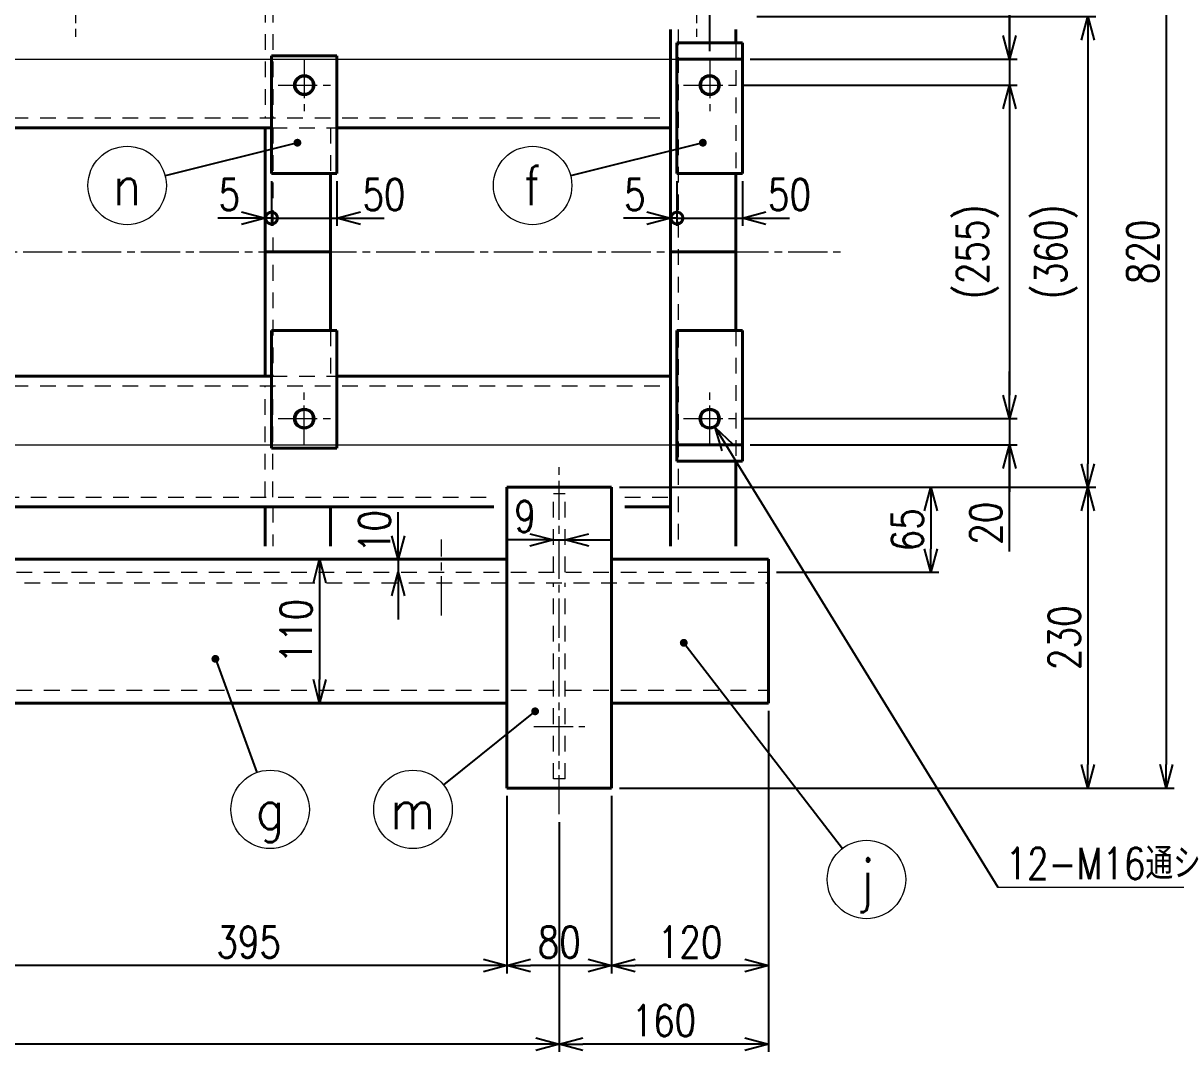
# Model space of a CAD drawing. Header units: millimetres. Extents: x 0 to 5046, y 0 to 3564.
# Drawn here: x 2481 to 3363, y 2080 to 2867 of the extents above; entities that cross this region are included whole.
import ezdxf
from ezdxf.enums import TextEntityAlignment as Align

# ---------------------------------------------------------------- set-up
doc = ezdxf.new("R2010")
doc.units = ezdxf.units.MM
doc.header["$LTSCALE"] = 6
doc.linetypes.add('GEN7A', pattern=[7.5, 5, -0.75, 1, -0.75])
doc.linetypes.add('HIDDEN2', pattern=[3.5, 2, -1.5])
doc.layers.get('0').update_dxf_attribs({"lineweight": 20})
doc.layers.get('DEFPOINTS').update_dxf_attribs({"color": 253})
for name, color, linetype, lineweight in [('2', 5, 'Continuous', 40), ('3A', 6, 'HIDDEN2', 20), ('4', 3, 'Continuous', 13), ('5', 3, 'Continuous', 13), ('6', 7, 'Continuous', 50), ('7A', 4, 'GEN7A', 13)]:
    doc.layers.add(name, color=color, linetype=linetype, lineweight=lineweight)
doc.styles.get("Standard").update_dxf_attribs({"font": 'romans.shx', "width": 0.8, "bigfont": 'extfont2.shx'})
doc.dimstyles.new('GEN-ISO$0', dxfattribs={"dimscale": 6, "dimtxt": 4, "dimasz": 3, "dimexe": 1, "dimexo": 1, "dimgap": 1, "dimtad": 3, "dimrnd": 0.01, "dimdsep": 46, "dimtxsty": 'Standard', "dimblk": 'OPEN30', "dimcen": 0, "dimclrt": 7, "dimazin": 2, "dimtp": 0.1, "dimtm": 0.1, "dimtfac": 0.6, "dimtmove": 2, "dimatfit": 3, "dimldrblk": 'OPEN30', "dimfxl": 1, "dimarcsym": 0})
doc.dimstyles.new('GEN-ISO$7', dxfattribs={"dimscale": 6, "dimtxt": 4, "dimasz": 3, "dimexe": 1, "dimexo": 1, "dimgap": 1, "dimtad": 3, "dimrnd": 0.01, "dimdsep": 46, "dimtxsty": 'Standard', "dimblk": 'OPEN30', "dimcen": 0, "dimclrt": 7, "dimazin": 2, "dimtp": 0.1, "dimtm": 0.1, "dimtfac": 0.6, "dimtmove": 2, "dimatfit": 3, "dimldrblk": 'OPEN30', "dimfxl": 1, "dimarcsym": 0})

# ---------------------------------------------------------------- blocks, each defined once
blk = doc.blocks.new('_Open30')
at = {"color": 0, "linetype": 'ByBlock', "lineweight": -2}
for p, q in [((-1, 0.268), (0, 0)), ((0, 0), (-1, -0.268)), ((0, 0), (-1, 0))]:
    blk.add_line(p, q, dxfattribs=at)
blk = doc.blocks.new('*D88')
at = {"layer": '5', "color": 0, "lineweight": -2, "transparency": 16777216}
for p, q in [((3042.13, 3102.08), (3361.28, 3102.08)), ((3355.28, 3084.08), (3355.28, 2300.08)), ((2937.13, 2282.08), (3361.28, 2282.08))]:
    blk.add_line(p, q, dxfattribs=at)
at = {"layer": 'DEFPOINTS', "color": 0, "transparency": 16777216}
for p in [(3036.13, 3102.08), (2931.13, 2282.08), (3355.28, 2282.08)]:
    blk.add_point(p, dxfattribs=at)
at = {"layer": '5', "color": 0, "lineweight": -2, "transparency": 16777216, "xscale": 18, "yscale": 18, "zscale": 18}
for p, rotation in [((3355.28, 3102.08), 90), ((3355.28, 2282.08), 270)]:
    blk.add_blockref('_Open30', p, dxfattribs=dict(at, rotation=rotation))
at = {"layer": '5', "color": 7, "transparency": 16777216, "insert": (3337.28, 2692.08), "char_height": 24, "attachment_point": 5, "rotation": 90}
blk.add_mtext('820', dxfattribs=at)
blk = doc.blocks.new('*D90')
at = {"layer": '5', "color": 0, "lineweight": -2, "transparency": 16777216}
for p, q in [((3042.13, 2872.08), (3301.28, 2872.08)), ((3295.28, 2854.08), (3295.28, 2530.08)), ((2937.13, 2512.08), (3301.28, 2512.08))]:
    blk.add_line(p, q, dxfattribs=at)
at = {"layer": 'DEFPOINTS', "color": 0, "transparency": 16777216}
for p in [(3036.13, 2872.08), (2931.13, 2512.08), (3295.28, 2512.08)]:
    blk.add_point(p, dxfattribs=at)
at = {"layer": '5', "color": 0, "lineweight": -2, "transparency": 16777216, "xscale": 18, "yscale": 18, "zscale": 18}
for p, rotation in [((3295.28, 2872.08), 90), ((3295.28, 2512.08), 270)]:
    blk.add_blockref('_Open30', p, dxfattribs=dict(at, rotation=rotation))
at = {"layer": '5', "color": 7, "transparency": 16777216, "insert": (3270.99, 2692.08), "char_height": 24, "attachment_point": 5, "rotation": 90}
blk.add_mtext('(360)', dxfattribs=at)
blk = doc.blocks.new('*D91')
at = {"layer": '5', "color": 0, "lineweight": -2, "transparency": 16777216}
for p, q in [((2937.13, 2512.08), (3301.28, 2512.08)), ((3295.28, 2494.08), (3295.28, 2300.08)), ((2937.13, 2282.08), (3301.28, 2282.08))]:
    blk.add_line(p, q, dxfattribs=at)
at = {"layer": 'DEFPOINTS', "color": 0, "transparency": 16777216}
for p in [(2931.13, 2512.08), (2931.13, 2282.08), (3295.28, 2282.08)]:
    blk.add_point(p, dxfattribs=at)
at = {"layer": '5', "color": 0, "lineweight": -2, "transparency": 16777216, "xscale": 18, "yscale": 18, "zscale": 18}
for p, rotation in [((3295.28, 2512.08), 90), ((3295.28, 2282.08), 270)]:
    blk.add_blockref('_Open30', p, dxfattribs=dict(at, rotation=rotation))
at = {"layer": '5', "color": 7, "transparency": 16777216, "insert": (3277.28, 2397.08), "char_height": 24, "attachment_point": 5, "rotation": 90}
blk.add_mtext('230', dxfattribs=at)
blk = doc.blocks.new('*D92')
at = {"layer": '5', "color": 0, "lineweight": -2, "transparency": 16777216}
for p, q in [((3235.28, 2922.75), (3235.28, 2839.58)), ((3235.28, 2857.58), (3235.28, 2875.58)), ((3037.13, 2839.58), (3241.28, 2839.58)), ((3235.28, 2839.58), (3235.28, 2819.58)), ((3235.28, 2839.58), (3235.28, 2819.58)), ((3032.13, 2819.58), (3241.28, 2819.58)), ((3235.28, 2801.58), (3235.28, 2783.58))]:
    blk.add_line(p, q, dxfattribs=at)
at = {"layer": 'DEFPOINTS', "color": 0, "transparency": 16777216}
for p in [(3031.13, 2839.58), (3026.13, 2819.58), (3235.28, 2819.58)]:
    blk.add_point(p, dxfattribs=at)
at = {"layer": '5', "color": 0, "lineweight": -2, "transparency": 16777216, "xscale": 18, "yscale": 18, "zscale": 18}
for p, rotation in [((3235.28, 2839.58), 270), ((3235.28, 2819.58), 90)]:
    blk.add_blockref('_Open30', p, dxfattribs=dict(at, rotation=rotation))
at = {"layer": '5', "color": 7, "transparency": 16777216, "insert": (3217.28, 2901.2), "char_height": 24, "attachment_point": 5, "rotation": 90}
blk.add_mtext('20', dxfattribs=at)
blk = doc.blocks.new('*D93')
at = {"layer": '5', "color": 0, "lineweight": -2, "transparency": 16777216}
for p, q in [((3032.13, 2819.58), (3241.28, 2819.58)), ((3235.28, 2801.58), (3235.28, 2582.58)), ((3032.13, 2564.58), (3241.28, 2564.58))]:
    blk.add_line(p, q, dxfattribs=at)
at = {"layer": 'DEFPOINTS', "color": 0, "transparency": 16777216}
for p in [(3026.13, 2819.58), (3026.13, 2564.58), (3235.28, 2564.58)]:
    blk.add_point(p, dxfattribs=at)
at = {"layer": '5', "color": 0, "lineweight": -2, "transparency": 16777216, "xscale": 18, "yscale": 18, "zscale": 18}
for p, rotation in [((3235.28, 2819.58), 90), ((3235.28, 2564.58), 270)]:
    blk.add_blockref('_Open30', p, dxfattribs=dict(at, rotation=rotation))
at = {"layer": '5', "color": 7, "transparency": 16777216, "insert": (3210.99, 2692.08), "char_height": 24, "attachment_point": 5, "rotation": 90}
blk.add_mtext('(255)', dxfattribs=at)
blk = doc.blocks.new('*D94')
at = {"layer": '5', "color": 0, "lineweight": -2, "transparency": 16777216}
for p, q in [((3235.28, 2582.58), (3235.28, 2600.58)), ((3032.13, 2564.58), (3241.28, 2564.58)), ((3235.28, 2564.58), (3235.28, 2544.58)), ((3235.28, 2564.58), (3235.28, 2544.58)), ((3037.13, 2544.58), (3241.28, 2544.58)), ((3235.28, 2463.05), (3235.28, 2544.58)), ((3235.28, 2526.58), (3235.28, 2508.58))]:
    blk.add_line(p, q, dxfattribs=at)
at = {"layer": 'DEFPOINTS', "color": 0, "transparency": 16777216}
for p in [(3026.13, 2564.58), (3031.13, 2544.58), (3235.28, 2544.58)]:
    blk.add_point(p, dxfattribs=at)
at = {"layer": '5', "color": 0, "lineweight": -2, "transparency": 16777216, "xscale": 18, "yscale": 18, "zscale": 18}
for p, rotation in [((3235.28, 2564.58), 270), ((3235.28, 2544.58), 90)]:
    blk.add_blockref('_Open30', p, dxfattribs=dict(at, rotation=rotation))
at = {"layer": '5', "color": 7, "transparency": 16777216, "insert": (3217.28, 2484.6), "char_height": 24, "attachment_point": 5, "rotation": 90}
blk.add_mtext('20', dxfattribs=at)
blk = doc.blocks.new('*D96')
at = {"layer": '5', "color": 0, "lineweight": -2, "transparency": 16777216}
for p, q in [((2937.13, 2512.08), (3181.28, 2512.08)), ((3175.28, 2494.08), (3175.28, 2465.08)), ((3057.13, 2447.08), (3181.28, 2447.08))]:
    blk.add_line(p, q, dxfattribs=at)
at = {"layer": 'DEFPOINTS', "color": 0, "transparency": 16777216}
for p in [(2931.13, 2512.08), (3051.13, 2447.08), (3175.28, 2447.08)]:
    blk.add_point(p, dxfattribs=at)
at = {"layer": '5', "color": 0, "lineweight": -2, "transparency": 16777216, "xscale": 18, "yscale": 18, "zscale": 18}
for p, rotation in [((3175.28, 2512.08), 90), ((3175.28, 2447.08), 270)]:
    blk.add_blockref('_Open30', p, dxfattribs=dict(at, rotation=rotation))
at = {"layer": '5', "color": 7, "transparency": 16777216, "insert": (3157.28, 2479.58), "char_height": 24, "attachment_point": 5, "rotation": 90}
blk.add_mtext('65', dxfattribs=at)
blk = doc.blocks.new('*D60')
at = {"layer": '5', "color": 0, "lineweight": -2, "transparency": 16777216}
for p, q in [((3051.13, 2341.08), (3051.13, 2080.31)), ((2891.13, 2256.08), (2891.13, 2080.31)), ((3033.13, 2086.31), (2909.13, 2086.31))]:
    blk.add_line(p, q, dxfattribs=at)
at = {"layer": 'DEFPOINTS', "color": 0, "transparency": 16777216}
for p in [(3051.13, 2347.08), (2891.13, 2262.08), (2891.13, 2086.31)]:
    blk.add_point(p, dxfattribs=at)
at = {"layer": '5', "color": 0, "lineweight": -2, "transparency": 16777216, "xscale": 18, "yscale": 18, "zscale": 18, "rotation": 180}
blk.add_blockref('_Open30', (2891.13, 2086.31), dxfattribs=at)
at = {"layer": '5', "color": 0, "lineweight": -2, "transparency": 16777216, "xscale": 18, "yscale": 18, "zscale": 18}
blk.add_blockref('_Open30', (3051.13, 2086.31), dxfattribs=at)
at = {"layer": '5', "color": 7, "transparency": 16777216, "insert": (2971.13, 2104.31), "char_height": 24, "attachment_point": 5}
blk.add_mtext('160', dxfattribs=at)
blk = doc.blocks.new('*D20')
at = {"layer": '5', "color": 0, "lineweight": -2, "transparency": 16777216}
for p, q in [((1466.13, 2256.08), (1466.13, 2080.31)), ((2891.13, 2256.08), (2891.13, 2080.31)), ((2873.13, 2086.31), (1484.13, 2086.31))]:
    blk.add_line(p, q, dxfattribs=at)
at = {"layer": 'DEFPOINTS', "color": 0, "transparency": 16777216}
for p in [(1466.13, 2262.08), (2891.13, 2262.08), (1466.13, 2086.31)]:
    blk.add_point(p, dxfattribs=at)
at = {"layer": '5', "color": 0, "lineweight": -2, "transparency": 16777216, "xscale": 18, "yscale": 18, "zscale": 18, "rotation": 180}
blk.add_blockref('_Open30', (1466.13, 2086.31), dxfattribs=at)
at = {"layer": '5', "color": 0, "lineweight": -2, "transparency": 16777216, "xscale": 18, "yscale": 18, "zscale": 18}
blk.add_blockref('_Open30', (2891.13, 2086.31), dxfattribs=at)
at = {"layer": '5', "color": 7, "transparency": 16777216, "insert": (2178.63, 2104.31), "char_height": 24, "attachment_point": 5}
blk.add_mtext('3x475=1425', dxfattribs=at)
blk = doc.blocks.new('*D62')
at = {"layer": '5', "color": 0, "lineweight": -2, "transparency": 16777216}
for p, q in [((3051.13, 2341.08), (3051.13, 2140.31)), ((2931.13, 2276.08), (2931.13, 2140.31)), ((3033.13, 2146.31), (2949.13, 2146.31))]:
    blk.add_line(p, q, dxfattribs=at)
at = {"layer": 'DEFPOINTS', "color": 0, "transparency": 16777216}
for p in [(3051.13, 2347.08), (2931.13, 2282.08), (2931.13, 2146.31)]:
    blk.add_point(p, dxfattribs=at)
at = {"layer": '5', "color": 0, "lineweight": -2, "transparency": 16777216, "xscale": 18, "yscale": 18, "zscale": 18, "rotation": 180}
blk.add_blockref('_Open30', (2931.13, 2146.31), dxfattribs=at)
at = {"layer": '5', "color": 0, "lineweight": -2, "transparency": 16777216, "xscale": 18, "yscale": 18, "zscale": 18}
blk.add_blockref('_Open30', (3051.13, 2146.31), dxfattribs=at)
at = {"layer": '5', "color": 7, "transparency": 16777216, "insert": (2991.13, 2164.31), "char_height": 24, "attachment_point": 5}
blk.add_mtext('120', dxfattribs=at)
blk = doc.blocks.new('*D63')
at = {"layer": '5', "color": 0, "lineweight": -2, "transparency": 16777216}
for p, q in [((2851.13, 2276.08), (2851.13, 2140.31)), ((2931.13, 2276.08), (2931.13, 2140.31)), ((2913.13, 2146.31), (2869.13, 2146.31))]:
    blk.add_line(p, q, dxfattribs=at)
at = {"layer": 'DEFPOINTS', "color": 0, "transparency": 16777216}
for p in [(2851.13, 2282.08), (2931.13, 2282.08), (2851.13, 2146.31)]:
    blk.add_point(p, dxfattribs=at)
at = {"layer": '5', "color": 0, "lineweight": -2, "transparency": 16777216, "xscale": 18, "yscale": 18, "zscale": 18, "rotation": 180}
blk.add_blockref('_Open30', (2851.13, 2146.31), dxfattribs=at)
at = {"layer": '5', "color": 0, "lineweight": -2, "transparency": 16777216, "xscale": 18, "yscale": 18, "zscale": 18}
blk.add_blockref('_Open30', (2931.13, 2146.31), dxfattribs=at)
at = {"layer": '5', "color": 7, "transparency": 16777216, "insert": (2891.13, 2164.31), "char_height": 24, "attachment_point": 5}
blk.add_mtext('80', dxfattribs=at)
blk = doc.blocks.new('*D64')
at = {"layer": '5', "color": 0, "lineweight": -2, "transparency": 16777216}
for p, q in [((2456.13, 2276.08), (2456.13, 2140.31)), ((2851.13, 2276.08), (2851.13, 2140.31)), ((2833.13, 2146.31), (2474.13, 2146.31))]:
    blk.add_line(p, q, dxfattribs=at)
at = {"layer": 'DEFPOINTS', "color": 0, "transparency": 16777216}
for p in [(2456.13, 2282.08), (2851.13, 2282.08), (2456.13, 2146.31)]:
    blk.add_point(p, dxfattribs=at)
at = {"layer": '5', "color": 0, "lineweight": -2, "transparency": 16777216, "xscale": 18, "yscale": 18, "zscale": 18, "rotation": 180}
blk.add_blockref('_Open30', (2456.13, 2146.31), dxfattribs=at)
at = {"layer": '5', "color": 0, "lineweight": -2, "transparency": 16777216, "xscale": 18, "yscale": 18, "zscale": 18}
blk.add_blockref('_Open30', (2851.13, 2146.31), dxfattribs=at)
at = {"layer": '5', "color": 7, "transparency": 16777216, "insert": (2653.63, 2164.31), "char_height": 24, "attachment_point": 5}
blk.add_mtext('395', dxfattribs=at)
blk = doc.blocks.new('GENBALLOON1')
blk.add_circle((0, 0), 5)
blk.add_attdef('REF_NO', text='', height=3.5).set_placement((0, 0), align=Align.MIDDLE)
at = {"flags": 1}
blk.add_attdef('GEN_PARENT', text='', height=2.5, dxfattribs=at).set_placement((0, 0), align=Align.MIDDLE)
at = {"color": 7, "flags": 1}
for tag, p in [('5GENINF', (6.43, 0.96)), ('6GENINF', (6.43, 0.63)), ('7GENINF', (6.43, 0.3)), ('8GENINF', (6.43, -0.04)), ('9GENINF', (6.43, -0.37)), ('10GENINF', (6.43, -0.7)), ('11GENINF', (6.43, -1)), ('12GENINF', (6.43, -1.34)), ('13GENINF', (6.43, -1.67)), ('3GENINF', (6.43, -2.34)), ('4GENINF', (6.43, -2.67)), ('14GENINF', (6.43, -2)), ('15GENINF', (6.43, -3)), ('16GENINF', (6.43, -3.34)), ('17GENINF', (6.43, -3.7)), ('18GENINF', (6.43, -4.04)), ('19GENINF', (6.43, -4.37)), ('20GENINF', (6.43, -4.7)), ('21GENINF', (6.43, -5.04)), ('22GENINF', (6.43, -5.37))]:
    blk.add_attdef(tag, p, '', height=0.2, dxfattribs=at)
blk = doc.blocks.new('*D71')
at = {"layer": '5', "color": 0, "lineweight": -2, "transparency": 16777216}
for p, q in [((2767.92, 2475.08), (2767.92, 2493.08)), ((2767.92, 2457.08), (2767.92, 2447.08)), ((2767.92, 2429.08), (2767.92, 2411.08))]:
    blk.add_line(p, q, dxfattribs=at)
at = {"layer": 'DEFPOINTS', "color": 0, "transparency": 16777216}
for p in [(2851.13, 2457.08), (2767.92, 2447.08), (2851.13, 2447.08)]:
    blk.add_point(p, dxfattribs=at)
at = {"layer": '5', "color": 0, "lineweight": -2, "transparency": 16777216, "xscale": 18, "yscale": 18, "zscale": 18}
for p, rotation in [((2767.92, 2457.08), 270), ((2767.92, 2447.08), 90)]:
    blk.add_blockref('_Open30', p, dxfattribs=dict(at, rotation=rotation))
at = {"layer": '5', "color": 7, "transparency": 16777216, "insert": (2749.92, 2478.21), "char_height": 24, "attachment_point": 5, "rotation": 90}
blk.add_mtext('10', dxfattribs=at)
blk = doc.blocks.new('*D72')
at = {"layer": '5', "color": 0, "lineweight": -2, "transparency": 16777216}
blk.add_line((2707.92, 2439.08), (2707.92, 2365.08), dxfattribs=at)
at = {"layer": 'DEFPOINTS', "color": 0, "transparency": 16777216}
for p in [(2851.13, 2457.08), (2707.92, 2347.08), (2851.13, 2347.08)]:
    blk.add_point(p, dxfattribs=at)
at = {"layer": '5', "color": 0, "lineweight": -2, "transparency": 16777216, "xscale": 18, "yscale": 18, "zscale": 18}
for p, rotation in [((2707.92, 2457.08), 90), ((2707.92, 2347.08), 270)]:
    blk.add_blockref('_Open30', p, dxfattribs=dict(at, rotation=rotation))
at = {"layer": '5', "color": 7, "transparency": 16777216, "insert": (2689.92, 2402.08), "char_height": 24, "attachment_point": 5, "rotation": 90}
blk.add_mtext('110', dxfattribs=at)
blk = doc.blocks.new('*D123')
at = {"layer": '5', "color": 0, "lineweight": -2, "transparency": 16777216}
for p, q in [((2988.13, 3156.27), (2970.13, 3156.27)), ((3006.13, 2845.58), (3006.13, 3162.27)), ((3051.13, 3156.27), (3006.13, 3156.27)), ((3051.13, 3033.08), (3051.13, 3162.27)), ((3069.13, 3156.27), (3087.13, 3156.27))]:
    blk.add_line(p, q, dxfattribs=at)
at = {"layer": 'DEFPOINTS', "color": 0, "transparency": 16777216}
for p in [(3006.13, 3156.27), (3051.13, 3027.08), (3006.13, 2839.58)]:
    blk.add_point(p, dxfattribs=at)
at = {"layer": '5', "color": 0, "lineweight": -2, "transparency": 16777216, "xscale": 18, "yscale": 18, "zscale": 18}
blk.add_blockref('_Open30', (3006.13, 3156.27), dxfattribs=at)
at = {"layer": '5', "color": 0, "lineweight": -2, "transparency": 16777216, "xscale": 18, "yscale": 18, "zscale": 18, "rotation": 180}
blk.add_blockref('_Open30', (3051.13, 3156.27), dxfattribs=at)
at = {"layer": '5', "color": 7, "transparency": 16777216, "insert": (3087.13, 3174.27), "char_height": 24, "attachment_point": 5}
blk.add_mtext('45', dxfattribs=at)
blk = doc.blocks.new('*D124')
at = {"layer": '5', "color": 0, "lineweight": -2, "transparency": 16777216}
for p, q in [((1456.13, 2845.58), (1456.13, 3162.27)), ((2988.13, 3156.27), (1474.13, 3156.27)), ((3006.13, 2845.58), (3006.13, 3162.27))]:
    blk.add_line(p, q, dxfattribs=at)
at = {"layer": 'DEFPOINTS', "color": 0, "transparency": 16777216}
for p in [(1456.13, 3156.27), (1456.13, 2839.58), (3006.13, 2839.58)]:
    blk.add_point(p, dxfattribs=at)
at = {"layer": '5', "color": 0, "lineweight": -2, "transparency": 16777216, "xscale": 18, "yscale": 18, "zscale": 18, "rotation": 180}
blk.add_blockref('_Open30', (1456.13, 3156.27), dxfattribs=at)
at = {"layer": '5', "color": 0, "lineweight": -2, "transparency": 16777216, "xscale": 18, "yscale": 18, "zscale": 18}
blk.add_blockref('_Open30', (3006.13, 3156.27), dxfattribs=at)
at = {"layer": '5', "color": 7, "transparency": 16777216, "insert": (2231.13, 3174.27), "char_height": 24, "attachment_point": 5}
blk.add_mtext('5x310=1550', dxfattribs=at)
blk = doc.blocks.new('_DotSmall')
at = {"color": 0, "linetype": 'ByBlock', "const_width": 0.5}
blk.add_lwpolyline([(-0.0625, 0, 1), (0.0625, 0, 1)], format="xyb", close=True, dxfattribs=at)
blk = doc.blocks.new('*D138')
at = {"layer": '5', "color": 0, "lineweight": -2, "transparency": 16777216}
for p, q in [((2981.13, 2746.08), (2981.13, 2711.95)), ((2958.13, 2717.95), (2940.13, 2717.95)), ((2981.13, 2717.95), (2976.13, 2717.95)), ((2981.13, 2717.95), (2999.13, 2717.95))]:
    blk.add_line(p, q, dxfattribs=at)
at = {"layer": 'DEFPOINTS', "color": 0, "transparency": 16777216}
for p in [(2976.13, 2752.08), (2981.13, 2752.08), (2976.13, 2717.95)]:
    blk.add_point(p, dxfattribs=at)
at = {"layer": '5', "color": 0, "lineweight": -2, "transparency": 16777216, "xscale": 18, "yscale": 18, "zscale": 18}
blk.add_blockref('_Open30', (2976.13, 2717.95), dxfattribs=at)
at = {"layer": '5', "color": 0, "lineweight": -2, "transparency": 16777216, "xscale": 18, "yscale": 18, "zscale": 18, "rotation": 180}
blk.add_blockref('_DotSmall', (2981.13, 2717.95), dxfattribs=at)
at = {"layer": '5', "color": 7, "transparency": 16777216, "insert": (2948.91, 2735.95), "char_height": 24, "attachment_point": 5}
blk.add_mtext('5', dxfattribs=at)
blk = doc.blocks.new('*D139')
at = {"layer": '5', "color": 0, "lineweight": -2, "transparency": 16777216}
for p, q in [((2981.13, 2746.08), (2981.13, 2711.95)), ((3031.13, 2746.08), (3031.13, 2711.95)), ((2981.13, 2717.95), (2963.13, 2717.95)), ((2981.13, 2717.95), (3031.13, 2717.95)), ((3049.13, 2717.95), (3067.13, 2717.95))]:
    blk.add_line(p, q, dxfattribs=at)
at = {"layer": 'DEFPOINTS', "color": 0, "transparency": 16777216}
for p in [(2981.13, 2752.08), (3031.13, 2752.08), (3031.13, 2717.95)]:
    blk.add_point(p, dxfattribs=at)
at = {"layer": '5', "color": 0, "lineweight": -2, "transparency": 16777216, "xscale": 18, "yscale": 18, "zscale": 18}
blk.add_blockref('_DotSmall', (2981.13, 2717.95), dxfattribs=at)
at = {"layer": '5', "color": 0, "lineweight": -2, "transparency": 16777216, "xscale": 18, "yscale": 18, "zscale": 18, "rotation": 180}
blk.add_blockref('_Open30', (3031.13, 2717.95), dxfattribs=at)
at = {"layer": '5', "color": 7, "transparency": 16777216, "insert": (3067.13, 2735.95), "char_height": 24, "attachment_point": 5}
blk.add_mtext('50', dxfattribs=at)
blk = doc.blocks.new('*D21')
at = {"layer": '5', "color": 0, "lineweight": -2, "transparency": 16777216}
for p, q in [((2671.13, 2746.08), (2671.13, 2711.95)), ((2648.13, 2717.95), (2630.13, 2717.95)), ((2671.13, 2717.95), (2666.13, 2717.95)), ((2671.13, 2717.95), (2689.13, 2717.95))]:
    blk.add_line(p, q, dxfattribs=at)
at = {"layer": 'DEFPOINTS', "color": 0, "transparency": 16777216}
for p in [(2666.13, 2752.08), (2671.13, 2752.08), (2666.13, 2717.95)]:
    blk.add_point(p, dxfattribs=at)
at = {"layer": '5', "color": 0, "lineweight": -2, "transparency": 16777216, "xscale": 18, "yscale": 18, "zscale": 18}
blk.add_blockref('_Open30', (2666.13, 2717.95), dxfattribs=at)
at = {"layer": '5', "color": 0, "lineweight": -2, "transparency": 16777216, "xscale": 18, "yscale": 18, "zscale": 18, "rotation": 180}
blk.add_blockref('_DotSmall', (2671.13, 2717.95), dxfattribs=at)
at = {"layer": '5', "color": 7, "transparency": 16777216, "insert": (2638.91, 2735.95), "char_height": 24, "attachment_point": 5}
blk.add_mtext('5', dxfattribs=at)
blk = doc.blocks.new('*D22')
at = {"layer": '5', "color": 0, "lineweight": -2, "transparency": 16777216}
for p, q in [((2671.13, 2746.08), (2671.13, 2711.95)), ((2721.13, 2746.08), (2721.13, 2711.95)), ((2671.13, 2717.95), (2653.13, 2717.95)), ((2671.13, 2717.95), (2721.13, 2717.95)), ((2739.13, 2717.95), (2757.13, 2717.95))]:
    blk.add_line(p, q, dxfattribs=at)
at = {"layer": 'DEFPOINTS', "color": 0, "transparency": 16777216}
for p in [(2671.13, 2752.08), (2721.13, 2752.08), (2721.13, 2717.95)]:
    blk.add_point(p, dxfattribs=at)
at = {"layer": '5', "color": 0, "lineweight": -2, "transparency": 16777216, "xscale": 18, "yscale": 18, "zscale": 18}
blk.add_blockref('_DotSmall', (2671.13, 2717.95), dxfattribs=at)
at = {"layer": '5', "color": 0, "lineweight": -2, "transparency": 16777216, "xscale": 18, "yscale": 18, "zscale": 18, "rotation": 180}
blk.add_blockref('_Open30', (2721.13, 2717.95), dxfattribs=at)
at = {"layer": '5', "color": 7, "transparency": 16777216, "insert": (2757.13, 2735.95), "char_height": 24, "attachment_point": 5}
blk.add_mtext('50', dxfattribs=at)
blk = doc.blocks.new('*D37')
at = {"layer": '5', "color": 0, "lineweight": -2, "transparency": 16777216}
for p, q in [((2868.63, 2471.79), (2850.63, 2471.79)), ((2886.63, 2471.79), (2895.63, 2471.79)), ((2913.63, 2471.79), (2931.63, 2471.79))]:
    blk.add_line(p, q, dxfattribs=at)
at = {"layer": 'DEFPOINTS', "color": 0, "transparency": 16777216}
for p in [(2886.63, 2507.08), (2895.63, 2507.08), (2895.63, 2471.79)]:
    blk.add_point(p, dxfattribs=at)
at = {"layer": '5', "color": 0, "lineweight": -2, "transparency": 16777216, "xscale": 18, "yscale": 18, "zscale": 18}
blk.add_blockref('_Open30', (2886.63, 2471.79), dxfattribs=at)
at = {"layer": '5', "color": 0, "lineweight": -2, "transparency": 16777216, "xscale": 18, "yscale": 18, "zscale": 18, "rotation": 180}
blk.add_blockref('_Open30', (2895.63, 2471.79), dxfattribs=at)
at = {"layer": '5', "color": 7, "transparency": 16777216, "insert": (2864.97, 2489.79), "char_height": 24, "attachment_point": 5}
blk.add_mtext('9', dxfattribs=at)

msp = doc.modelspace()

# ---------------------------------------------------------------- linework, layer by layer
at = {"layer": '2'}
for p, q in [((2976.13, 2862.082), (2976.13, 2467.082)), ((3026.13, 2862.082), (3026.13, 2852.082)), ((2981.13, 2852.082), (3031.13, 2852.082)), ((2981.13, 2852.082), (2981.13, 2752.082)), ((3031.13, 2852.082), (3031.13, 2752.082)), ((2671.13, 2842.082), (2721.13, 2842.082)), ((2671.13, 2842.082), (2671.13, 2752.082)), ((2721.13, 2842.082), (2721.13, 2752.082)), ((2981.13, 2839.582), (3031.13, 2839.582)), ((2411.13, 2787.082), (2671.13, 2787.082)), ((2666.13, 2787.082), (2666.13, 2597.082)), ((2721.13, 2787.082), (2976.13, 2787.082)), ((2671.13, 2752.082), (2721.13, 2752.082)), ((2716.13, 2752.082), (2716.13, 2632.082)), ((2981.13, 2752.082), (3031.13, 2752.082)), ((3026.13, 2752.082), (3026.13, 2632.082)), ((2666.13, 2692.082), (2716.13, 2692.082)), ((2976.13, 2692.082), (3026.13, 2692.082)), ((2671.13, 2632.082), (2721.13, 2632.082)), ((2671.13, 2632.082), (2671.13, 2542.082)), ((2721.13, 2632.082), (2721.13, 2542.082)), ((2981.13, 2632.082), (3031.13, 2632.082)), ((2981.13, 2632.082), (2981.13, 2532.082)), ((3031.13, 2632.082), (3031.13, 2532.082)), ((2411.13, 2597.082), (2671.13, 2597.082)), ((2721.13, 2597.082), (2976.13, 2597.082)), ((2671.13, 2542.082), (2721.13, 2542.082)), ((2981.13, 2544.582), (3031.13, 2544.582)), ((2981.13, 2532.082), (3031.13, 2532.082)), ((3026.13, 2532.082), (3026.13, 2467.082)), ((2851.13, 2512.082), (2931.13, 2512.082)), ((2851.13, 2512.082), (2851.13, 2282.082)), ((2931.13, 2512.082), (2931.13, 2282.082)), ((2466.13, 2497.082), (2841.13, 2497.082)), ((2666.13, 2497.082), (2666.13, 2467.082)), ((2716.13, 2497.082), (2716.13, 2467.082)), ((2941.13, 2497.082), (2976.13, 2497.082)), ((2456.13, 2457.082), (2851.13, 2457.082)), ((2931.13, 2457.082), (3051.13, 2457.082)), ((3051.13, 2457.082), (3051.13, 2347.082)), ((2456.13, 2347.082), (2851.13, 2347.082)), ((2931.13, 2347.082), (3051.13, 2347.082)), ((2851.13, 2282.082), (2931.13, 2282.082))]:
    msp.add_line(p, q, dxfattribs=at)
for centre in [(2696.13, 2819.582), (3006.13, 2819.582), (2696.13, 2564.582), (3006.13, 2564.582)]:
    msp.add_circle(centre, 7, dxfattribs=at)
at = {"layer": '3A'}
for p, q in [((2666.13, 2879.582), (2666.13, 2794.582)), ((2672.13, 2879.582), (2672.13, 2794.582)), ((2982.13, 2862.082), (2982.13, 2467.082)), ((3026.13, 2852.082), (3026.13, 2752.082)), ((1486.13, 2794.582), (2976.13, 2794.582)), ((2671.13, 2787.082), (2721.13, 2787.082)), ((2672.13, 2787.082), (2672.13, 2597.082)), ((2716.13, 2787.082), (2716.13, 2752.082)), ((2716.13, 2632.082), (2716.13, 2597.082)), ((3026.13, 2632.082), (3026.13, 2532.082)), ((2671.13, 2597.082), (2721.13, 2597.082)), ((1486.13, 2589.582), (2976.13, 2589.582)), ((2666.13, 2504.582), (2666.13, 2589.582)), ((2672.13, 2504.582), (2672.13, 2589.582)), ((2466.13, 2504.582), (2841.13, 2504.582)), ((2895.63, 2507.082), (2886.63, 2507.082)), ((2886.63, 2447.082), (2886.63, 2507.082)), ((2895.63, 2447.082), (2895.63, 2507.082)), ((2941.13, 2504.582), (2976.13, 2504.582)), ((2672.13, 2497.082), (2672.13, 2467.082)), ((1426.13, 2447.082), (3051.13, 2447.082)), ((1411.13, 2439.082), (3051.13, 2439.082)), ((2886.63, 2289.082), (2886.63, 2439.082)), ((2895.63, 2289.082), (2895.63, 2439.082)), ((1426.13, 2357.082), (3051.13, 2357.082)), ((2895.63, 2289.082), (2886.63, 2289.082))]:
    msp.add_line(p, q, dxfattribs=at)
at = {"layer": '4'}
for p, q in [((2411.13, 2839.582), (2981.13, 2839.582)), ((2411.13, 2544.582), (2981.13, 2544.582))]:
    msp.add_line(p, q, dxfattribs=at)
for centre in [(2696.13, 2819.582), (3006.13, 2819.582), (2696.13, 2564.582), (3006.13, 2564.582)]:
    msp.add_circle(centre, 8, dxfattribs=at)
at = {"layer": '5'}
msp.add_line((3226.368, 2206.395), (3396.329, 2206.395), dxfattribs=at)
at = {"layer": '7A'}
for p, q in [((2521.13, 3122.082), (2521.13, 2852.082)), ((2996.13, 3122.082), (2996.13, 2852.082)), ((2696.13, 2839.582), (2696.13, 2799.582)), ((3006.13, 2839.582), (3006.13, 2799.582)), ((2676.13, 2819.582), (2716.13, 2819.582)), ((2986.13, 2819.582), (3026.13, 2819.582)), ((1356.13, 2692.082), (3106.13, 2692.082)), ((2696.13, 2544.582), (2696.13, 2584.582)), ((3006.13, 2544.582), (3006.13, 2584.582)), ((2676.13, 2564.582), (2716.13, 2564.582)), ((2986.13, 2564.582), (3026.13, 2564.582)), ((2891.13, 2262.082), (2891.13, 2532.082)), ((2801.13, 2414.082), (2801.13, 2472.082)), ((2871.63, 2329.082), (2910.63, 2329.082))]:
    msp.add_line(p, q, dxfattribs=at)

# ---------------------------------------------------------------- block references
at = {"layer": '5'}
ref = msp.add_blockref('GENBALLOON1', (2560.714, 2742.888), dxfattribs=dict(at, xscale=6, yscale=6, zscale=6))
ref.add_attrib('REF_NO', 'n', dxfattribs={"color": 7, "height": 30, "width": 0.9}).set_placement((2560.714, 2742.888), align=Align.MIDDLE_CENTER)
ref = msp.add_blockref('GENBALLOON1', (2870.714, 2742.888), dxfattribs=dict(at, xscale=6, yscale=6, zscale=6))
ref.add_attrib('REF_NO', 'f', dxfattribs={"color": 7, "height": 30, "width": 0.9}).set_placement((2870.714, 2742.888), align=Align.MIDDLE_CENTER)
ref = msp.add_blockref('GENBALLOON1', (2670.026, 2265.771), dxfattribs=dict(at, xscale=6, yscale=6, zscale=6))
ref.add_attrib('REF_NO', 'g', dxfattribs={"color": 7, "height": 30, "width": 0.9}).set_placement((2670.026, 2265.771), align=Align.MIDDLE_CENTER)
ref = msp.add_blockref('GENBALLOON1', (2779.263, 2265.771), dxfattribs=dict(at, xscale=6, yscale=6, zscale=6))
ref.add_attrib('REF_NO', 'm', dxfattribs={"color": 7, "height": 30, "width": 0.9}).set_placement((2779.263, 2265.771), align=Align.MIDDLE_CENTER)
ref = msp.add_blockref('GENBALLOON1', (3125.992, 2212.185), dxfattribs=dict(at, xscale=6, yscale=6, zscale=6))
ref.add_attrib('REF_NO', 'j', dxfattribs={"color": 7, "height": 30, "width": 0.9}).set_placement((3125.992, 2212.185), align=Align.MIDDLE_CENTER)

# ---------------------------------------------------------------- texts
at = {"layer": '6', "width": 0.8}
msp.add_text('12-M16通シ', height=24, dxfattribs=at).set_placement((3232.368, 2212.395))

# ---------------------------------------------------------------- dimensions: what is measured, and where the dimension line sits
at = {"layer": '5'}
for base, p1, p2, text, picture, middle in [((1456.13, 3156.269), (3006.13, 2839.582), (1456.13, 2839.582), '5x310=<>', '*D124', (2231.13, 3174.269)), ((1466.13, 2086.312), (2891.13, 2262.082), (1466.13, 2262.082), '3x475=<>', '*D20', (2178.63, 2104.312))]:
    dim = msp.add_linear_dim(base=base, p1=p1, p2=p2, text=text, dimstyle='GEN-ISO$0', override={"dimtmove": 1}, dxfattribs=at)
    dim.commit()
    dim.dimension.update_dxf_attribs({"geometry": picture, "text_midpoint": middle})
for base, p1, p2, override, picture, middle in [((3006.13, 3156.269), (3051.13, 3027.082), (3006.13, 2839.582), {"dimtmove": 1}, '*D123', (3087.13, 3156.269)), ((2666.13, 2717.954), (2671.13, 2752.082), (2666.13, 2752.082), {"dimblk1": 'DotSmall', "dimblk2": 'Open30', "dimsah": 1, "dimse2": 1, "dimtmove": 1, "dimatfit": 0}, '*D21', (2638.913, 2717.954)), ((2721.13, 2717.954), (2671.13, 2752.082), (2721.13, 2752.082), {"dimblk1": 'DotSmall', "dimblk2": 'Open30', "dimsah": 1, "dimtmove": 1, "dimatfit": 0}, '*D22', (2757.13, 2717.954)), ((2976.13, 2717.954), (2981.13, 2752.082), (2976.13, 2752.082), {"dimblk1": 'DotSmall', "dimblk2": 'Open30', "dimsah": 1, "dimse2": 1, "dimtmove": 1, "dimatfit": 0}, '*D138', (2948.913, 2717.954)), ((3031.13, 2717.954), (2981.13, 2752.082), (3031.13, 2752.082), {"dimblk1": 'DotSmall', "dimblk2": 'Open30', "dimsah": 1, "dimtmove": 1, "dimatfit": 0}, '*D139', (3067.13, 2717.954)), ((2895.63, 2471.789), (2886.63, 2507.082), (2895.63, 2507.082), {"dimse1": 1, "dimse2": 1, "dimtmove": 1}, '*D37', (2864.971, 2471.789))]:
    dim = msp.add_linear_dim(base=base, p1=p1, p2=p2, dimstyle='GEN-ISO$0', override=override, dxfattribs=at)
    dim.commit()
    dim.dimension.update_dxf_attribs({"geometry": picture, "text_midpoint": middle, "dimtype": 160})
for base, p1, p2, override, picture, middle in [((3355.275, 2282.082), (3036.13, 3102.082), (2931.13, 2282.082), {"dimtmove": 1}, '*D88', (3337.275, 2692.082)), ((3295.275, 2282.082), (2931.13, 2512.082), (2931.13, 2282.082), {"dimtmove": 1}, '*D91', (3277.275, 2397.082)), ((3175.275, 2447.082), (2931.13, 2512.082), (3051.13, 2447.082), {"dimtmove": 1}, '*D96', (3157.275, 2479.582)), ((2707.924, 2347.082), (2851.13, 2457.082), (2851.13, 2347.082), {"dimse1": 1, "dimse2": 1, "dimtmove": 1}, '*D72', (2689.924, 2402.082))]:
    dim = msp.add_linear_dim(base=base, p1=p1, p2=p2, angle=90, dimstyle='GEN-ISO$0', override=override, dxfattribs=at)
    dim.commit()
    dim.dimension.update_dxf_attribs({"geometry": picture, "text_midpoint": middle})
for base, p1, p2, override, picture, middle in [((3235.275, 2819.582), (3031.13, 2839.582), (3026.13, 2819.582), {"dimtmove": 1}, '*D92', (3235.275, 2901.205)), ((3235.275, 2544.582), (3026.13, 2564.582), (3031.13, 2544.582), {"dimtmove": 1}, '*D94', (3235.275, 2484.595)), ((2767.924, 2447.082), (2851.13, 2457.082), (2851.13, 2447.082), {"dimse1": 1, "dimse2": 1, "dimtmove": 1}, '*D71', (2767.924, 2478.21))]:
    dim = msp.add_linear_dim(base=base, p1=p1, p2=p2, angle=90, dimstyle='GEN-ISO$0', override=override, dxfattribs=at)
    dim.commit()
    dim.dimension.update_dxf_attribs({"geometry": picture, "text_midpoint": middle, "dimtype": 160})
for base, p1, p2, picture, middle in [((3295.275, 2512.082), (3036.13, 2872.082), (2931.13, 2512.082), '*D90', (3270.99, 2692.082)), ((3235.275, 2564.582), (3026.13, 2819.582), (3026.13, 2564.582), '*D93', (3210.99, 2692.082))]:
    dim = msp.add_linear_dim(base=base, p1=p1, p2=p2, angle=90, text='(<>)', dimstyle='GEN-ISO$0', override={"dimtmove": 1}, dxfattribs=at)
    dim.commit()
    dim.dimension.update_dxf_attribs({"geometry": picture, "text_midpoint": middle})
for base, p1, p2, picture, middle in [((2891.13, 2086.312), (3051.13, 2347.082), (2891.13, 2262.082), '*D60', (2971.13, 2104.312)), ((2931.13, 2146.312), (3051.13, 2347.082), (2931.13, 2282.082), '*D62', (2991.13, 2164.312)), ((2456.13, 2146.312), (2851.13, 2282.082), (2456.13, 2282.082), '*D64', (2653.63, 2164.312)), ((2851.13, 2146.312), (2931.13, 2282.082), (2851.13, 2282.082), '*D63', (2891.13, 2164.312))]:
    dim = msp.add_linear_dim(base=base, p1=p1, p2=p2, dimstyle='GEN-ISO$0', override={"dimtmove": 1}, dxfattribs=at)
    dim.commit()
    dim.dimension.update_dxf_attribs({"geometry": picture, "text_midpoint": middle})

# ---------------------------------------------------------------- leaders
for points, override in [([(2690.919, 2775.581), (2589.811, 2750.194)], {"dimasz": 4, "dimtad": 0, "dimldrblk": 'DotSmall'}), ([(3000.919, 2775.581), (2899.811, 2750.194)], {"dimasz": 4, "dimtad": 0, "dimldrblk": 'DotSmall'}), ([(3010.32, 2557.767), (3226.368, 2206.395)], {"dimgap": 1, "dimtad": 0}), ([(2986.306, 2393.176), (3107.663, 2235.934)], {"dimasz": 4, "dimtad": 0, "dimldrblk": 'DotSmall'}), ([(2628.18, 2380.89), (2659.777, 2293.966)], {"dimasz": 4, "dimtad": 0, "dimldrblk": 'DotSmall'}), ([(2872.662, 2340.781), (2802.654, 2284.556)], {"dimasz": 4, "dimgap": 1, "dimtad": 0, "dimldrblk": 'DotSmall'})]:
    msp.add_leader(points, dimstyle='GEN-ISO$7', override=override, dxfattribs=at)

doc.saveas('drawing.dxf')
